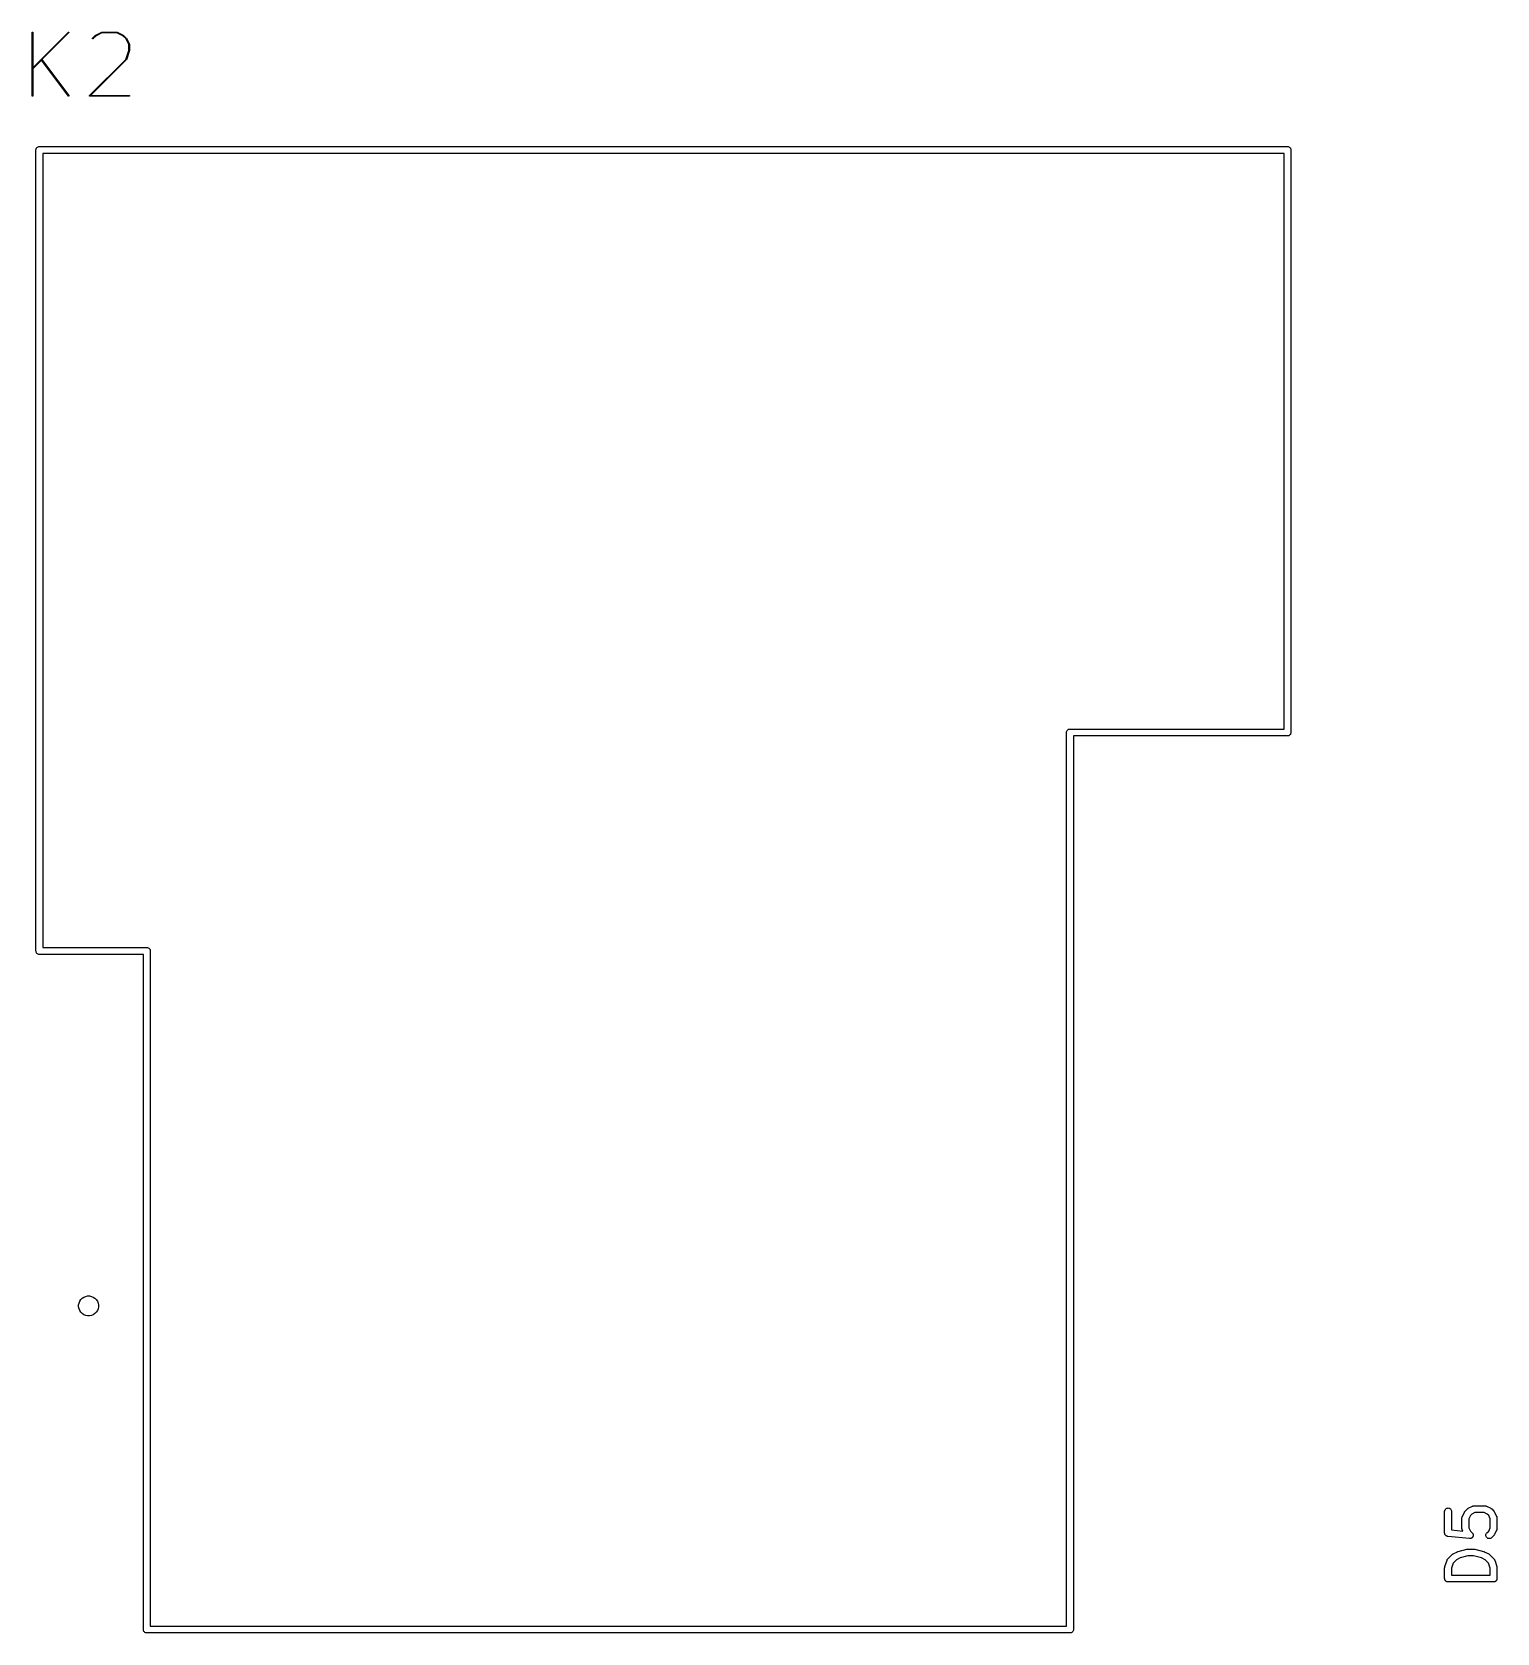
# Model space of a CAD drawing. Extents: x 1.7 to 15.2, y -6.8 to -1.3.
# Drawn here: x 9.502 to 10.769, y -4.108 to -2.723 of the extents above; entities that cross this region are included whole.
import ezdxf

# ---------------------------------------------------------------- set-up
doc = ezdxf.new("R2010")
doc.units = 0
doc.header["$MEASUREMENT"] = 0
doc.layers.add('BLACK', color=7, linetype='CONTINUOUS')

msp = doc.modelspace()

# ---------------------------------------------------------------- linework, layer by layer
at = {"layer": 'BLACK', "linetype": 'CONTINUOUS'}
for p, q in [((9.50159, -2.72325), (9.5016, -2.7232)), ((9.50159, -2.72326), (9.50159, -2.72325)), ((9.50159, -2.7782), (9.50159, -2.72326)), ((9.5016, -2.7232), (9.50162, -2.72314)), ((9.50162, -2.72314), (9.50165, -2.72309)), ((9.50165, -2.72309), (9.50168, -2.72305)), ((9.50168, -2.72305), (9.50173, -2.72301)), ((9.50173, -2.72301), (9.50178, -2.72298)), ((9.50178, -2.72298), (9.50183, -2.72297)), ((9.50183, -2.72297), (9.50189, -2.72296)), ((9.50189, -2.72296), (9.50195, -2.72297)), ((9.50195, -2.72297), (9.502, -2.72299)), ((9.502, -2.72299), (9.50205, -2.72301)), ((9.50205, -2.72301), (9.5021, -2.72305)), ((9.5021, -2.72305), (9.50214, -2.7231)), ((9.50214, -2.7231), (9.50216, -2.72315)), ((9.50216, -2.72315), (9.50218, -2.7232)), ((9.50218, -2.75394), (9.53308, -2.72305)), ((9.50218, -2.7232), (9.50218, -2.72326)), ((9.50218, -2.72326), (9.50218, -2.75394)), ((9.53349, -2.72347), (9.51013, -2.74683)), ((9.53308, -2.72305), (9.53312, -2.72301)), ((9.53308, -2.72305), (9.53308, -2.72305)), ((9.53312, -2.72301), (9.53317, -2.72298)), ((9.53317, -2.72298), (9.53323, -2.72297)), ((9.53323, -2.72297), (9.53329, -2.72296)), ((9.53329, -2.72296), (9.53334, -2.72297)), ((9.53334, -2.72297), (9.5334, -2.72299)), ((9.5334, -2.72299), (9.53345, -2.72301)), ((9.53345, -2.72301), (9.53349, -2.72305)), ((9.53349, -2.72305), (9.53353, -2.7231)), ((9.53353, -2.72342), (9.53349, -2.72347)), ((9.53353, -2.7231), (9.53356, -2.72315)), ((9.53356, -2.72337), (9.53353, -2.72342)), ((9.53356, -2.72315), (9.53357, -2.7232)), ((9.53357, -2.72332), (9.53356, -2.72337)), ((9.53357, -2.7232), (9.53358, -2.72326)), ((9.53358, -2.72326), (9.53357, -2.72332)), ((9.55392, -2.72843), (9.55394, -2.72838)), ((9.55394, -2.72838), (9.55397, -2.72833)), ((9.55397, -2.72833), (9.55401, -2.72828)), ((9.55401, -2.72828), (9.55662, -2.72567)), ((9.557, -2.72612), (9.55442, -2.7287)), ((9.55662, -2.72566), (9.55664, -2.72565)), ((9.55662, -2.72567), (9.55662, -2.72566)), ((9.55664, -2.72565), (9.55665, -2.72564)), ((9.55665, -2.72564), (9.55666, -2.72563)), ((9.55666, -2.72563), (9.55667, -2.72563)), ((9.55667, -2.72563), (9.55668, -2.72562)), ((9.55668, -2.72562), (9.5567, -2.72561)), ((9.5567, -2.72561), (9.56193, -2.72299)), ((9.56213, -2.72355), (9.557, -2.72612)), ((9.56193, -2.72299), (9.56193, -2.72299)), ((9.56193, -2.72299), (9.56194, -2.72299)), ((9.56194, -2.72299), (9.56195, -2.72299)), ((9.56195, -2.72299), (9.56197, -2.72298)), ((9.56197, -2.72298), (9.56199, -2.72297)), ((9.56199, -2.72297), (9.562, -2.72297)), ((9.562, -2.72297), (9.56201, -2.72297)), ((9.56201, -2.72297), (9.56202, -2.72297)), ((9.56202, -2.72297), (9.56205, -2.72296)), ((9.56205, -2.72296), (9.56205, -2.72296)), ((9.56205, -2.72296), (9.56206, -2.72296)), ((9.56206, -2.72296), (9.57514, -2.72296)), ((9.57507, -2.72355), (9.56213, -2.72355)), ((9.5802, -2.72612), (9.57507, -2.72355)), ((9.57514, -2.72296), (9.57515, -2.72296)), ((9.57515, -2.72296), (9.57516, -2.72296)), ((9.57516, -2.72296), (9.57517, -2.72296)), ((9.57517, -2.72296), (9.57518, -2.72297)), ((9.57518, -2.72297), (9.5752, -2.72297)), ((9.5752, -2.72297), (9.57521, -2.72297)), ((9.57521, -2.72297), (9.57522, -2.72297)), ((9.57522, -2.72297), (9.57524, -2.72298)), ((9.57524, -2.72298), (9.57526, -2.72299)), ((9.57526, -2.72299), (9.57527, -2.72299)), ((9.57527, -2.72299), (9.57528, -2.72299)), ((9.57528, -2.72299), (9.58051, -2.72561)), ((9.58275, -2.72867), (9.5802, -2.72612)), ((9.58051, -2.72561), (9.58051, -2.72561)), ((9.58051, -2.72561), (9.58053, -2.72562)), ((9.58053, -2.72562), (9.58054, -2.72563)), ((9.58054, -2.72563), (9.58055, -2.72564)), ((9.58055, -2.72564), (9.58056, -2.72564)), ((9.58056, -2.72564), (9.58057, -2.72566)), ((9.58057, -2.72566), (9.58058, -2.72567)), ((9.58058, -2.72567), (9.5832, -2.72828)), ((9.5832, -2.72828), (9.5832, -2.72829)), ((9.5832, -2.72829), (9.58321, -2.7283)), ((9.58321, -2.7283), (9.58323, -2.72831)), ((9.58323, -2.72831), (9.58323, -2.72832)), ((9.58323, -2.72832), (9.58324, -2.72833)), ((9.58324, -2.72833), (9.58325, -2.72835)), ((9.58325, -2.72835), (9.58326, -2.72836)), ((9.58326, -2.72836), (9.58587, -2.73359)), ((9.55392, -2.72849), (9.55392, -2.72843)), ((9.55392, -2.72855), (9.55392, -2.72849)), ((9.55394, -2.7286), (9.55392, -2.72855)), ((9.55397, -2.72865), (9.55394, -2.7286)), ((9.554, -2.7287), (9.55397, -2.72865)), ((9.55405, -2.72874), (9.554, -2.7287)), ((9.5541, -2.72876), (9.55405, -2.72874)), ((9.55415, -2.72878), (9.5541, -2.72876)), ((9.55421, -2.72879), (9.55415, -2.72878)), ((9.55427, -2.72878), (9.55421, -2.72879)), ((9.55432, -2.72877), (9.55427, -2.72878)), ((9.55437, -2.72874), (9.55432, -2.72877)), ((9.55442, -2.7287), (9.55437, -2.72874)), ((9.55442, -2.7287), (9.55442, -2.7287)), ((9.58273, -2.74665), (9.58531, -2.73891)), ((9.58531, -2.73379), (9.58275, -2.72867)), ((9.58589, -2.73905), (9.58327, -2.7469)), ((9.58531, -2.73891), (9.58531, -2.73379)), ((9.58587, -2.73359), (9.58587, -2.7336)), ((9.58587, -2.7336), (9.58588, -2.7336)), ((9.58588, -2.7336), (9.58588, -2.73361)), ((9.58588, -2.73361), (9.58589, -2.73363)), ((9.58589, -2.73363), (9.58589, -2.73365)), ((9.58589, -2.73365), (9.5859, -2.73366)), ((9.5859, -2.73902), (9.58589, -2.73903)), ((9.58589, -2.73903), (9.58589, -2.73905)), ((9.5859, -2.73366), (9.5859, -2.73367)), ((9.5859, -2.73367), (9.5859, -2.73369)), ((9.5859, -2.73369), (9.5859, -2.73371)), ((9.5859, -2.73371), (9.5859, -2.73372)), ((9.5859, -2.73372), (9.5859, -2.73372)), ((9.5859, -2.73372), (9.5859, -2.73896)), ((9.5859, -2.73896), (9.5859, -2.73896)), ((9.5859, -2.73896), (9.5859, -2.73898)), ((9.5859, -2.73898), (9.5859, -2.73899)), ((9.5859, -2.73899), (9.5859, -2.73901)), ((9.5859, -2.73901), (9.5859, -2.73902)), ((9.50971, -2.74725), (9.50218, -2.75478)), ((9.50218, -2.75478), (9.50218, -2.7782)), ((9.53305, -2.77838), (9.50971, -2.74725)), ((9.51013, -2.74683), (9.53352, -2.77802)), ((9.55139, -2.77799), (9.58273, -2.74665)), ((9.5832, -2.74701), (9.55231, -2.7779)), ((9.58321, -2.74701), (9.5832, -2.74701)), ((9.58323, -2.74698), (9.58321, -2.747)), ((9.58321, -2.747), (9.58321, -2.74701)), ((9.58324, -2.74697), (9.58323, -2.74698)), ((9.58325, -2.74695), (9.58324, -2.74696)), ((9.58324, -2.74696), (9.58324, -2.74697)), ((9.58326, -2.74694), (9.58325, -2.74695)), ((9.58327, -2.74691), (9.58326, -2.74692)), ((9.58326, -2.74692), (9.58326, -2.74694)), ((9.58327, -2.7469), (9.58327, -2.7469)), ((9.58327, -2.7469), (9.58327, -2.74691)), ((9.5016, -2.77826), (9.50159, -2.7782)), ((9.50162, -2.77831), (9.5016, -2.77826)), ((9.50164, -2.77836), (9.50162, -2.77831)), ((9.50168, -2.77841), (9.50164, -2.77836)), ((9.50172, -2.77844), (9.50168, -2.77841)), ((9.50178, -2.77847), (9.50172, -2.77844)), ((9.50183, -2.77849), (9.50178, -2.77847)), ((9.50189, -2.77849), (9.50183, -2.77849)), ((9.50194, -2.77849), (9.50189, -2.77849)), ((9.502, -2.77847), (9.50194, -2.77849)), ((9.50205, -2.77845), (9.502, -2.77847)), ((9.5021, -2.77841), (9.50205, -2.77845)), ((9.50213, -2.77837), (9.5021, -2.77841)), ((9.50216, -2.77832), (9.50213, -2.77837)), ((9.50218, -2.77826), (9.50216, -2.77832)), ((9.50218, -2.7782), (9.50218, -2.7782)), ((9.50218, -2.7782), (9.50218, -2.77826)), ((9.53309, -2.77842), (9.53305, -2.77838)), ((9.53313, -2.77845), (9.53309, -2.77842)), ((9.53319, -2.77848), (9.53313, -2.77845)), ((9.53324, -2.77849), (9.53319, -2.77848)), ((9.5333, -2.77849), (9.53324, -2.77849)), ((9.53336, -2.77849), (9.5333, -2.77849)), ((9.53341, -2.77847), (9.53336, -2.77849)), ((9.53346, -2.77844), (9.53341, -2.77847)), ((9.5335, -2.7784), (9.53346, -2.77844)), ((9.53354, -2.77835), (9.5335, -2.7784)), ((9.53352, -2.77802), (9.53352, -2.77803)), ((9.53352, -2.77803), (9.53355, -2.77807)), ((9.53356, -2.7783), (9.53354, -2.77835)), ((9.53355, -2.77807), (9.53357, -2.77813)), ((9.53358, -2.77824), (9.53356, -2.7783)), ((9.53357, -2.77813), (9.53358, -2.77819)), ((9.53358, -2.77819), (9.53358, -2.77824)), ((9.5513, -2.7782), (9.55131, -2.77817)), ((9.5513, -2.77823), (9.5513, -2.7782)), ((9.5513, -2.7782), (9.5513, -2.7782)), ((9.5513, -2.7782), (9.5513, -2.7782)), ((9.55131, -2.77825), (9.5513, -2.77823)), ((9.55131, -2.77814), (9.55132, -2.77811)), ((9.55131, -2.77817), (9.55131, -2.77814)), ((9.55131, -2.77814), (9.55131, -2.77814)), ((9.55131, -2.77814), (9.55131, -2.77814)), ((9.55131, -2.77826), (9.55131, -2.77825)), ((9.55131, -2.77825), (9.55131, -2.77825)), ((9.55132, -2.77828), (9.55131, -2.77826)), ((9.55132, -2.77811), (9.55133, -2.77809)), ((9.55132, -2.77831), (9.55132, -2.77828)), ((9.55134, -2.77833), (9.55132, -2.77831)), ((9.55132, -2.77831), (9.55132, -2.77831)), ((9.55132, -2.77831), (9.55132, -2.77831)), ((9.55133, -2.77808), (9.55134, -2.77805)), ((9.55133, -2.77809), (9.55133, -2.77808)), ((9.55133, -2.77809), (9.55133, -2.77809)), ((9.55134, -2.77805), (9.55135, -2.77803)), ((9.55135, -2.77836), (9.55134, -2.77833)), ((9.55135, -2.77803), (9.55138, -2.77801)), ((9.55135, -2.77803), (9.55135, -2.77803)), ((9.55135, -2.77803), (9.55135, -2.77803)), ((9.55137, -2.77838), (9.55135, -2.77836)), ((9.55135, -2.77836), (9.55135, -2.77836)), ((9.55135, -2.77836), (9.55135, -2.77836)), ((9.55139, -2.77841), (9.55137, -2.77838)), ((9.55138, -2.77801), (9.55139, -2.77799)), ((9.55139, -2.77799), (9.55139, -2.77799)), ((9.55139, -2.77799), (9.55139, -2.77799)), ((9.55139, -2.77799), (9.55139, -2.77799)), ((9.55141, -2.77843), (9.55139, -2.77841)), ((9.55139, -2.77841), (9.55139, -2.77841)), ((9.55139, -2.77841), (9.55139, -2.77841)), ((9.55143, -2.77844), (9.55141, -2.77843)), ((9.55146, -2.77846), (9.55143, -2.77844)), ((9.55143, -2.77844), (9.55143, -2.77844)), ((9.55143, -2.77844), (9.55143, -2.77844)), ((9.55148, -2.77847), (9.55146, -2.77846)), ((9.55151, -2.77848), (9.55148, -2.77847)), ((9.55148, -2.77847), (9.55148, -2.77847)), ((9.55148, -2.77847), (9.55148, -2.77847)), ((9.55154, -2.77849), (9.55151, -2.77848)), ((9.55157, -2.77849), (9.55154, -2.77849)), ((9.55154, -2.77849), (9.55154, -2.77849)), ((9.55154, -2.77849), (9.55154, -2.77849)), ((9.55159, -2.77849), (9.55157, -2.77849)), ((9.5516, -2.77849), (9.55159, -2.77849)), ((9.55159, -2.77849), (9.55159, -2.77849)), ((9.55159, -2.77849), (9.55159, -2.77849)), ((9.55159, -2.77849), (9.55159, -2.77849)), ((9.58561, -2.77849), (9.5516, -2.77849)), ((9.55231, -2.7779), (9.58561, -2.7779)), ((9.58561, -2.7779), (9.58561, -2.7779)), ((9.58561, -2.7779), (9.58567, -2.77791)), ((9.58567, -2.77849), (9.58561, -2.77849)), ((9.58567, -2.77791), (9.58572, -2.77793)), ((9.58572, -2.77847), (9.58567, -2.77849)), ((9.58572, -2.77793), (9.58578, -2.77796)), ((9.58577, -2.77845), (9.58572, -2.77847)), ((9.58582, -2.77841), (9.58577, -2.77845)), ((9.58578, -2.77796), (9.58582, -2.77799)), ((9.58582, -2.77799), (9.58586, -2.77804)), ((9.58585, -2.77836), (9.58582, -2.77841)), ((9.58588, -2.77831), (9.58585, -2.77836)), ((9.58586, -2.77804), (9.58588, -2.77809)), ((9.58588, -2.77809), (9.5859, -2.77814)), ((9.5859, -2.77826), (9.58588, -2.77831)), ((9.5859, -2.77814), (9.5859, -2.7782)), ((9.5859, -2.7782), (9.5859, -2.77826)), ((9.50502, -2.825), (9.50507, -2.82441)), ((9.50503, -2.82515), (9.50502, -2.825)), ((9.50503, -3.51777), (9.50503, -2.82515)), ((9.50507, -2.82441), (9.50525, -2.82385)), ((9.50525, -2.82385), (9.50553, -2.82333)), ((9.50553, -2.82333), (9.5059, -2.82287)), ((9.5059, -2.82287), (9.50636, -2.82249)), ((9.50636, -2.82249), (9.50688, -2.82221)), ((9.50688, -2.82221), (9.50744, -2.82204)), ((9.50744, -2.82204), (9.50788, -2.822)), ((9.50788, -2.822), (9.50803, -2.82199)), ((9.50803, -2.82199), (9.50818, -2.822)), ((9.50818, -2.822), (10.5878, -2.822)), ((10.5878, -2.822), (10.588, -2.82199)), ((10.588, -2.82199), (10.5881, -2.822)), ((10.5881, -2.822), (10.5885, -2.82204)), ((10.5885, -2.82204), (10.5891, -2.82221)), ((10.5891, -2.82221), (10.5896, -2.82249)), ((10.5896, -2.82249), (10.5901, -2.82287)), ((10.5901, -2.82287), (10.5905, -2.82333)), ((10.5905, -2.82333), (10.5907, -2.82385)), ((10.5907, -2.82385), (10.5909, -2.82441)), ((10.5909, -2.82441), (10.591, -2.825)), ((10.591, -2.825), (10.591, -2.82515)), ((10.591, -2.82515), (10.591, -3.32879)), ((9.51103, -2.828), (9.51103, -3.51491)), ((10.585, -2.828), (9.51103, -2.828)), ((10.585, -3.32594), (10.585, -2.828)), ((10.3967, -3.32894), (10.3968, -3.32835)), ((10.3968, -3.32908), (10.3967, -3.32894)), ((10.3968, -3.32835), (10.397, -3.32778)), ((10.3968, -4.10192), (10.3968, -3.32908)), ((10.397, -3.32778), (10.3973, -3.32726)), ((10.3973, -3.32726), (10.3976, -3.32681)), ((10.3976, -3.32681), (10.3981, -3.32643)), ((10.3981, -3.32643), (10.3986, -3.32615)), ((10.3986, -3.32615), (10.3992, -3.32598)), ((10.3992, -3.32598), (10.3996, -3.32594)), ((10.3996, -3.32594), (10.3998, -3.32592)), ((10.3998, -3.32592), (10.3999, -3.32594)), ((10.3999, -3.32594), (10.585, -3.32594)), ((10.5878, -3.33194), (10.4028, -3.33194)), ((10.4028, -3.33194), (10.4028, -4.10477)), ((10.588, -3.33195), (10.5878, -3.33194)), ((10.5881, -3.33194), (10.588, -3.33195)), ((10.5885, -3.33189), (10.5881, -3.33194)), ((10.5891, -3.33172), (10.5885, -3.33189)), ((10.5896, -3.33144), (10.5891, -3.33172)), ((10.5901, -3.33107), (10.5896, -3.33144)), ((10.5905, -3.33061), (10.5901, -3.33107)), ((10.5907, -3.33009), (10.5905, -3.33061)), ((10.5909, -3.32953), (10.5907, -3.33009)), ((10.591, -3.32894), (10.5909, -3.32953)), ((10.591, -3.32879), (10.591, -3.32894)), ((9.50502, -3.51791), (9.50503, -3.51777)), ((9.51103, -3.51491), (9.6008, -3.51491)), ((9.6008, -3.51491), (9.60094, -3.5149)), ((9.60094, -3.5149), (9.60109, -3.51491)), ((9.60109, -3.51491), (9.60153, -3.51496)), ((9.60153, -3.51496), (9.6021, -3.51513)), ((9.6021, -3.51513), (9.60262, -3.51541)), ((9.60262, -3.51541), (9.60308, -3.51578)), ((9.60308, -3.51578), (9.60345, -3.51624)), ((9.60345, -3.51624), (9.60373, -3.51676)), ((9.60373, -3.51676), (9.6039, -3.51733)), ((9.6039, -3.51733), (9.60396, -3.51791)), ((9.50507, -3.5185), (9.50502, -3.51791)), ((9.50525, -3.51907), (9.50507, -3.5185)), ((9.50553, -3.51959), (9.50525, -3.51907)), ((9.5059, -3.52004), (9.50553, -3.51959)), ((9.50636, -3.52042), (9.5059, -3.52004)), ((9.50688, -3.5207), (9.50636, -3.52042)), ((9.50744, -3.52087), (9.50688, -3.5207)), ((9.50788, -3.52091), (9.50744, -3.52087)), ((9.50803, -3.52093), (9.50788, -3.52091)), ((9.50818, -3.52091), (9.50803, -3.52093)), ((9.59794, -3.52091), (9.50818, -3.52091)), ((9.59794, -4.10477), (9.59794, -3.52091)), ((9.60396, -3.51791), (9.60394, -3.51806)), ((9.60394, -3.51806), (9.60394, -4.10192)), ((9.54193, -3.82415), (9.54226, -3.82249)), ((9.54226, -3.82249), (9.54291, -3.82092)), ((9.54291, -3.82092), (9.54386, -3.81951)), ((9.54386, -3.81951), (9.54506, -3.8183)), ((9.54506, -3.8183), (9.54647, -3.81736)), ((9.54647, -3.81736), (9.54804, -3.81671)), ((9.54804, -3.81671), (9.5497, -3.81638)), ((9.5497, -3.81638), (9.5514, -3.81638)), ((9.5514, -3.81638), (9.55307, -3.81671)), ((9.55307, -3.81671), (9.55463, -3.81736)), ((9.55463, -3.81736), (9.55605, -3.8183)), ((9.55605, -3.8183), (9.55725, -3.81951)), ((9.55725, -3.81951), (9.55819, -3.82092)), ((9.55819, -3.82092), (9.55884, -3.82249)), ((9.55884, -3.82249), (9.55917, -3.82415)), ((9.54193, -3.82585), (9.54193, -3.82415)), ((9.54226, -3.82751), (9.54193, -3.82585)), ((9.54291, -3.82908), (9.54226, -3.82751)), ((9.54386, -3.83049), (9.54291, -3.82908)), ((9.54506, -3.8317), (9.54386, -3.83049)), ((9.54647, -3.83264), (9.54506, -3.8317)), ((9.54804, -3.83329), (9.54647, -3.83264)), ((9.5497, -3.83362), (9.54804, -3.83329)), ((9.5514, -3.83362), (9.5497, -3.83362)), ((9.55307, -3.83329), (9.5514, -3.83362)), ((9.55463, -3.83264), (9.55307, -3.83329)), ((9.55605, -3.8317), (9.55463, -3.83264)), ((9.55725, -3.83049), (9.55605, -3.8317)), ((9.55819, -3.82908), (9.55725, -3.83049)), ((9.55884, -3.82751), (9.55819, -3.82908)), ((9.55917, -3.82585), (9.55884, -3.82751)), ((9.55917, -3.82415), (9.55917, -3.82585)), ((10.724, -4.0027), (10.7241, -4.00213)), ((10.7241, -4.00213), (10.7243, -4.00158)), ((10.7243, -4.00158), (10.7246, -4.00107)), ((10.7246, -4.00107), (10.7249, -4.00063)), ((10.7249, -4.00063), (10.7254, -4.00027)), ((10.7254, -4.00027), (10.7259, -4)), ((10.7259, -4), (10.7264, -3.99984)), ((10.7264, -3.99984), (10.727, -3.99979)), ((10.727, -3.99979), (10.7276, -3.99985)), ((10.7276, -3.99985), (10.7281, -4.00002)), ((10.7281, -4.00002), (10.7286, -4.00029)), ((10.7286, -4.00029), (10.7291, -4.00066)), ((10.7291, -4.00066), (10.7295, -4.00111)), ((10.7295, -4.00111), (10.7297, -4.00162)), ((10.7297, -4.00162), (10.7299, -4.00217)), ((10.7299, -4.00217), (10.7299, -4.00274)), ((10.7417, -4.00266), (10.7418, -4.00253)), ((10.7418, -4.00253), (10.7437, -4.00065)), ((10.7437, -4.00062), (10.7438, -4.00052)), ((10.7437, -4.00065), (10.7437, -4.00062)), ((10.7438, -4.00052), (10.7439, -4.00041)), ((10.7439, -4.00041), (10.744, -4.00034)), ((10.744, -4.00034), (10.7441, -4.00026)), ((10.7441, -4.00026), (10.7443, -4.00019)), ((10.7443, -4.00019), (10.7444, -4.0001)), ((10.7444, -4.0001), (10.7482, -3.99823)), ((10.7482, -3.99821), (10.7483, -3.99818)), ((10.7482, -3.99823), (10.7482, -3.99821)), ((10.7483, -3.99818), (10.7484, -3.99814)), ((10.7484, -3.99814), (10.7486, -3.99808)), ((10.7486, -3.99808), (10.7488, -3.99801)), ((10.7488, -3.99799), (10.7489, -3.99797)), ((10.7488, -3.99801), (10.7488, -3.99799)), ((10.7489, -3.99797), (10.7491, -3.99795)), ((10.7491, -3.99795), (10.7493, -3.99792)), ((10.7493, -3.99792), (10.7494, -3.99792)), ((10.7494, -3.99792), (10.7495, -3.99791)), ((10.7495, -3.99791), (10.7589, -3.99791)), ((10.7589, -3.99791), (10.759, -3.99792)), ((10.7589, -3.99791), (10.7589, -3.99791)), ((10.759, -3.99792), (10.7591, -3.99792)), ((10.7591, -3.99792), (10.7593, -3.99796)), ((10.7593, -3.99796), (10.7595, -3.99798)), ((10.7595, -3.99798), (10.7596, -3.998)), ((10.7596, -3.998), (10.7596, -3.99802)), ((10.7596, -3.99802), (10.7598, -3.99809)), ((10.7598, -3.99809), (10.76, -3.99815)), ((10.76, -3.99815), (10.7601, -3.99819)), ((10.7601, -3.99819), (10.7602, -3.99823)), ((10.7602, -3.99823), (10.7639, -4.0001)), ((10.7639, -4.0001), (10.764, -4.00012)), ((10.764, -4.00012), (10.7641, -4.00021)), ((10.7641, -4.00021), (10.7643, -4.00029)), ((10.7643, -4.00029), (10.7644, -4.00037)), ((10.7644, -4.00037), (10.7645, -4.00043)), ((10.7645, -4.00043), (10.7646, -4.00055)), ((10.7646, -4.00055), (10.7647, -4.00065)), ((10.7647, -4.00065), (10.7666, -4.00253)), ((10.7666, -4.00253), (10.7666, -4.00256)), ((10.7666, -4.00256), (10.7667, -4.00269)), ((10.724, -4.00274), (10.724, -4.0027)), ((10.724, -4.02149), (10.724, -4.00274)), ((10.7299, -4.00274), (10.7299, -4.01882)), ((10.739, -4.00815), (10.7391, -4.00795)), ((10.7391, -4.00824), (10.739, -4.00815)), ((10.739, -4.00832), (10.7391, -4.00824)), ((10.739, -4.00837), (10.739, -4.00832)), ((10.739, -4.01774), (10.739, -4.00837)), ((10.7391, -4.00758), (10.7392, -4.00739)), ((10.7391, -4.00767), (10.7391, -4.00758)), ((10.7391, -4.00775), (10.7391, -4.00767)), ((10.7391, -4.00795), (10.7391, -4.00775)), ((10.7392, -4.00739), (10.7393, -4.0072)), ((10.7393, -4.00713), (10.7394, -4.00704)), ((10.7393, -4.0072), (10.7393, -4.00713)), ((10.7394, -4.00704), (10.7412, -4.0033)), ((10.7412, -4.00326), (10.7413, -4.00312)), ((10.7412, -4.0033), (10.7412, -4.00326)), ((10.7413, -4.00312), (10.7414, -4.00297)), ((10.7414, -4.00297), (10.7415, -4.00288)), ((10.7415, -4.00288), (10.7416, -4.00278)), ((10.7416, -4.00278), (10.7417, -4.00266)), ((10.7463, -4.00636), (10.7449, -4.00906)), ((10.7449, -4.00906), (10.7449, -4.01704)), ((10.7475, -4.00517), (10.7463, -4.00636)), ((10.7502, -4.00382), (10.7475, -4.00517)), ((10.7582, -4.00382), (10.7502, -4.00382)), ((10.7609, -4.00517), (10.7582, -4.00382)), ((10.7621, -4.00636), (10.7609, -4.00517)), ((10.7634, -4.00906), (10.7621, -4.00636)), ((10.7634, -4.01704), (10.7634, -4.00906)), ((10.7667, -4.00269), (10.7668, -4.00281)), ((10.7668, -4.00281), (10.7669, -4.00291)), ((10.7669, -4.00291), (10.767, -4.00301)), ((10.767, -4.00301), (10.767, -4.00315)), ((10.767, -4.00315), (10.7671, -4.0033)), ((10.7671, -4.0033), (10.769, -4.00704)), ((10.769, -4.00704), (10.769, -4.00708)), ((10.769, -4.00708), (10.7691, -4.00716)), ((10.7691, -4.00716), (10.7691, -4.00724)), ((10.7691, -4.00724), (10.7692, -4.00743)), ((10.7692, -4.00743), (10.7692, -4.00762)), ((10.7692, -4.00762), (10.7692, -4.00771)), ((10.7692, -4.00771), (10.7693, -4.00779)), ((10.7693, -4.00779), (10.7693, -4.00799)), ((10.7693, -4.00799), (10.7693, -4.00819)), ((10.7693, -4.00819), (10.7693, -4.00828)), ((10.7693, -4.00828), (10.7693, -4.00837)), ((10.7693, -4.00837), (10.7693, -4.01774)), ((10.7241, -4.02162), (10.724, -4.02149)), ((10.7241, -4.02175), (10.7241, -4.02162)), ((10.7241, -4.02191), (10.7241, -4.02175)), ((10.7241, -4.02206), (10.7241, -4.02191)), ((10.7241, -4.02219), (10.7241, -4.02206)), ((10.7242, -4.02232), (10.7241, -4.02219)), ((10.7242, -4.02246), (10.7242, -4.02232)), ((10.7243, -4.02261), (10.7242, -4.02246)), ((10.7243, -4.02273), (10.7243, -4.02261)), ((10.7244, -4.02285), (10.7243, -4.02273)), ((10.7245, -4.02298), (10.7244, -4.02285)), ((10.7245, -4.02312), (10.7245, -4.02298)), ((10.7246, -4.02322), (10.7245, -4.02312)), ((10.7247, -4.02333), (10.7246, -4.02322)), ((10.7248, -4.02345), (10.7247, -4.02333)), ((10.7249, -4.02357), (10.7248, -4.02345)), ((10.725, -4.02365), (10.7249, -4.02357)), ((10.7251, -4.02375), (10.725, -4.02365)), ((10.7252, -4.02384), (10.7251, -4.02375)), ((10.7253, -4.02394), (10.7252, -4.02384)), ((10.7255, -4.024), (10.7253, -4.02394)), ((10.7256, -4.02407), (10.7255, -4.024)), ((10.7257, -4.02414), (10.7256, -4.02407)), ((10.7259, -4.02421), (10.7257, -4.02414)), ((10.726, -4.02425), (10.7259, -4.02421)), ((10.7261, -4.0243), (10.726, -4.02425)), ((10.7263, -4.02433), (10.7261, -4.0243)), ((10.7264, -4.02438), (10.7263, -4.02433)), ((10.7265, -4.02439), (10.7264, -4.02438)), ((10.7267, -4.02442), (10.7265, -4.02439)), ((10.7267, -4.02443), (10.7267, -4.02442)), ((10.7454, -4.0263), (10.7267, -4.02443)), ((10.7299, -4.01882), (10.7397, -4.01979)), ((10.739, -4.01783), (10.739, -4.01774)), ((10.739, -4.01791), (10.739, -4.01783)), ((10.7391, -4.01811), (10.739, -4.01791)), ((10.7391, -4.01831), (10.7391, -4.01811)), ((10.7391, -4.0184), (10.7391, -4.01831)), ((10.7391, -4.01848), (10.7391, -4.0184)), ((10.7392, -4.01867), (10.7391, -4.01848)), ((10.7393, -4.01886), (10.7392, -4.01867)), ((10.7393, -4.01894), (10.7393, -4.01886)), ((10.7393, -4.01902), (10.7393, -4.01894)), ((10.7394, -4.01906), (10.7393, -4.01902)), ((10.7397, -4.01979), (10.7394, -4.01906)), ((10.7449, -4.01704), (10.7463, -4.01974)), ((10.7456, -4.0263), (10.7454, -4.0263)), ((10.7457, -4.02632), (10.7456, -4.0263)), ((10.7459, -4.0263), (10.7457, -4.02632)), ((10.746, -4.0263), (10.7459, -4.0263)), ((10.7462, -4.02628), (10.746, -4.0263)), ((10.7463, -4.02626), (10.7462, -4.02628)), ((10.7463, -4.01974), (10.7478, -4.02128)), ((10.7464, -4.02622), (10.7463, -4.02626)), ((10.7466, -4.02619), (10.7464, -4.02622)), ((10.7467, -4.02614), (10.7466, -4.02619)), ((10.7469, -4.0261), (10.7467, -4.02614)), ((10.747, -4.02603), (10.7469, -4.0261)), ((10.7471, -4.02597), (10.747, -4.02603)), ((10.7472, -4.02589), (10.7471, -4.02597)), ((10.7474, -4.02583), (10.7472, -4.02589)), ((10.7475, -4.02574), (10.7474, -4.02583)), ((10.7476, -4.02566), (10.7475, -4.02574)), ((10.7477, -4.02556), (10.7476, -4.02566)), ((10.7478, -4.02547), (10.7477, -4.02556)), ((10.7478, -4.02128), (10.7479, -4.0213)), ((10.7479, -4.02535), (10.7478, -4.02547)), ((10.7479, -4.0213), (10.7479, -4.02142)), ((10.7479, -4.02142), (10.748, -4.02152)), ((10.748, -4.02525), (10.7479, -4.02535)), ((10.748, -4.02152), (10.7481, -4.02164)), ((10.7481, -4.02513), (10.748, -4.02525)), ((10.7481, -4.02164), (10.7482, -4.02176)), ((10.7482, -4.02502), (10.7481, -4.02513)), ((10.7482, -4.02176), (10.7483, -4.02188)), ((10.7483, -4.02489), (10.7482, -4.02502)), ((10.7483, -4.02188), (10.7484, -4.022)), ((10.7484, -4.02464), (10.7483, -4.02477)), ((10.7483, -4.02477), (10.7483, -4.02489)), ((10.7484, -4.022), (10.7484, -4.02214)), ((10.7484, -4.02214), (10.7485, -4.02227)), ((10.7485, -4.02452), (10.7484, -4.02464)), ((10.7485, -4.02227), (10.7485, -4.0224)), ((10.7485, -4.0224), (10.7486, -4.02254)), ((10.7486, -4.02424), (10.7485, -4.02438)), ((10.7485, -4.02438), (10.7485, -4.02452)), ((10.7486, -4.02254), (10.7486, -4.02268)), ((10.7486, -4.02268), (10.7486, -4.02282)), ((10.7486, -4.02282), (10.7487, -4.02296)), ((10.7487, -4.02368), (10.7486, -4.02382)), ((10.7486, -4.02382), (10.7486, -4.02397)), ((10.7486, -4.02397), (10.7486, -4.0241)), ((10.7486, -4.0241), (10.7486, -4.02424)), ((10.7487, -4.02296), (10.7487, -4.0231)), ((10.7487, -4.0231), (10.7487, -4.02325)), ((10.7487, -4.02325), (10.7487, -4.02339)), ((10.7487, -4.02339), (10.7487, -4.02354)), ((10.7487, -4.02354), (10.7487, -4.02368)), ((10.7597, -4.02278), (10.7599, -4.02223)), ((10.7597, -4.02335), (10.7597, -4.02278)), ((10.7597, -4.02393), (10.7597, -4.02335)), ((10.7599, -4.02448), (10.7597, -4.02393)), ((10.7599, -4.02223), (10.7602, -4.02172)), ((10.7602, -4.02499), (10.7599, -4.02448)), ((10.7602, -4.02172), (10.7605, -4.02128)), ((10.7605, -4.02544), (10.7602, -4.02499)), ((10.7605, -4.02128), (10.7621, -4.01974)), ((10.761, -4.02581), (10.7605, -4.02544)), ((10.7615, -4.02608), (10.761, -4.02581)), ((10.762, -4.02625), (10.7615, -4.02608)), ((10.7626, -4.02632), (10.762, -4.02625)), ((10.7621, -4.01974), (10.7634, -4.01704)), ((10.7632, -4.02627), (10.7626, -4.02632)), ((10.7637, -4.02611), (10.7632, -4.02627)), ((10.7642, -4.02584), (10.7637, -4.02611)), ((10.7647, -4.02548), (10.7642, -4.02584)), ((10.7666, -4.02358), (10.7647, -4.02545)), ((10.7647, -4.02545), (10.7647, -4.02548)), ((10.7667, -4.02345), (10.7666, -4.02358)), ((10.7668, -4.02333), (10.7667, -4.02345)), ((10.7669, -4.02323), (10.7668, -4.02333)), ((10.767, -4.02299), (10.7669, -4.02313)), ((10.7669, -4.02313), (10.7669, -4.02323)), ((10.7671, -4.02285), (10.767, -4.02299)), ((10.769, -4.01906), (10.7671, -4.02281)), ((10.7671, -4.02281), (10.7671, -4.02285)), ((10.7691, -4.0189), (10.769, -4.01898)), ((10.769, -4.01898), (10.769, -4.01906)), ((10.7692, -4.01852), (10.7691, -4.01871)), ((10.7691, -4.01871), (10.7691, -4.0189)), ((10.7693, -4.01835), (10.7692, -4.01844)), ((10.7692, -4.01844), (10.7692, -4.01852)), ((10.7693, -4.01774), (10.7693, -4.01778)), ((10.7693, -4.01778), (10.7693, -4.01787)), ((10.7693, -4.01787), (10.7693, -4.01795)), ((10.7693, -4.01795), (10.7693, -4.01815)), ((10.7693, -4.01815), (10.7693, -4.01835)), ((10.7264, -4.04422), (10.7265, -4.04406)), ((10.7265, -4.04406), (10.7267, -4.0439)), ((10.7267, -4.04384), (10.7268, -4.04377)), ((10.7267, -4.0439), (10.7267, -4.04384)), ((10.7268, -4.04377), (10.7305, -4.04002)), ((10.7305, -4.04002), (10.7306, -4.03999)), ((10.7306, -4.03999), (10.7307, -4.03989)), ((10.7307, -4.03989), (10.7308, -4.03978)), ((10.7308, -4.03978), (10.7309, -4.03971)), ((10.7309, -4.03971), (10.731, -4.03963)), ((10.731, -4.03963), (10.7312, -4.03956)), ((10.7312, -4.03956), (10.7313, -4.03947)), ((10.7313, -4.03947), (10.735, -4.0376)), ((10.7374, -4.04302), (10.7344, -4.04454)), ((10.735, -4.0376), (10.7351, -4.03758)), ((10.7351, -4.03757), (10.7354, -4.03747)), ((10.7351, -4.03758), (10.7351, -4.03757)), ((10.7351, -4.03757), (10.7351, -4.03757)), ((10.7354, -4.03747), (10.7356, -4.03738)), ((10.7356, -4.03738), (10.7357, -4.03737)), ((10.7356, -4.03738), (10.7356, -4.03738)), ((10.7357, -4.03737), (10.7432, -4.0355)), ((10.7442, -4.04131), (10.7374, -4.04302)), ((10.7432, -4.03548), (10.7433, -4.03547)), ((10.7432, -4.03549), (10.7432, -4.03548)), ((10.7432, -4.0355), (10.7432, -4.03549)), ((10.7433, -4.03547), (10.7435, -4.03544)), ((10.7435, -4.03544), (10.7438, -4.03541)), ((10.7438, -4.03541), (10.7438, -4.03541)), ((10.7438, -4.03541), (10.7439, -4.03541)), ((10.7439, -4.03541), (10.7495, -4.03541)), ((10.7491, -4.04131), (10.7442, -4.04131)), ((10.756, -4.04302), (10.7491, -4.04131)), ((10.7495, -4.03541), (10.7496, -4.03542)), ((10.7495, -4.03541), (10.7495, -4.03541)), ((10.7496, -4.03542), (10.7496, -4.03541)), ((10.7496, -4.03541), (10.7499, -4.03545)), ((10.7499, -4.03545), (10.7501, -4.03547)), ((10.7501, -4.03547), (10.7502, -4.03549)), ((10.7502, -4.03549), (10.7502, -4.0355)), ((10.7502, -4.0355), (10.7577, -4.03737)), ((10.759, -4.04454), (10.756, -4.04302)), ((10.7577, -4.03737), (10.7577, -4.03738)), ((10.7577, -4.03738), (10.7578, -4.03739)), ((10.7578, -4.03739), (10.7578, -4.03739)), ((10.7578, -4.03739), (10.758, -4.03749)), ((10.758, -4.03749), (10.7583, -4.03758)), ((10.7583, -4.03758), (10.7583, -4.03759)), ((10.7583, -4.03759), (10.7583, -4.0376)), ((10.7583, -4.0376), (10.7621, -4.03947)), ((10.7621, -4.03947), (10.7621, -4.03949)), ((10.7621, -4.03949), (10.7622, -4.03958)), ((10.7622, -4.03958), (10.7624, -4.03966)), ((10.7624, -4.03966), (10.7625, -4.03974)), ((10.7625, -4.03974), (10.7626, -4.0398)), ((10.7626, -4.0398), (10.7627, -4.03992)), ((10.7627, -4.03992), (10.7628, -4.04002)), ((10.7628, -4.04002), (10.7666, -4.04377)), ((10.7666, -4.04377), (10.7666, -4.0438)), ((10.7666, -4.0438), (10.7667, -4.04387)), ((10.7667, -4.04387), (10.7667, -4.04393)), ((10.7667, -4.04393), (10.7668, -4.04409)), ((10.7668, -4.04409), (10.767, -4.04425)), ((10.724, -4.05144), (10.7241, -4.05128)), ((10.724, -4.05149), (10.724, -4.05144)), ((10.724, -4.06086), (10.724, -4.05149)), ((10.7241, -4.05087), (10.7242, -4.05071)), ((10.7241, -4.05099), (10.7241, -4.05087)), ((10.7241, -4.05111), (10.7241, -4.05099)), ((10.7241, -4.05128), (10.7241, -4.05111)), ((10.7242, -4.05055), (10.7261, -4.04493)), ((10.7242, -4.05071), (10.7242, -4.05055)), ((10.7261, -4.04473), (10.7262, -4.04455)), ((10.7261, -4.04481), (10.7261, -4.04473)), ((10.7261, -4.04489), (10.7261, -4.04481)), ((10.7261, -4.04493), (10.7261, -4.04489)), ((10.7262, -4.04455), (10.7263, -4.04436)), ((10.7263, -4.04436), (10.7264, -4.04429)), ((10.7264, -4.04429), (10.7264, -4.04422)), ((10.7315, -4.04746), (10.7299, -4.05196)), ((10.7299, -4.05196), (10.7299, -4.05791)), ((10.7299, -4.05791), (10.7634, -4.05791)), ((10.7344, -4.04454), (10.7315, -4.04746)), ((10.7619, -4.04746), (10.759, -4.04454)), ((10.7634, -4.05196), (10.7619, -4.04746)), ((10.7634, -4.05791), (10.7634, -4.05196)), ((10.767, -4.04425), (10.767, -4.04433)), ((10.767, -4.04433), (10.7671, -4.0444)), ((10.7671, -4.0444), (10.7671, -4.04459)), ((10.7671, -4.04459), (10.7672, -4.04476)), ((10.7672, -4.04476), (10.7673, -4.04485)), ((10.7673, -4.04485), (10.7673, -4.04493)), ((10.7673, -4.04493), (10.7692, -4.05055)), ((10.7692, -4.05055), (10.7692, -4.05059)), ((10.7692, -4.05059), (10.7692, -4.05075)), ((10.7692, -4.05075), (10.7693, -4.05091)), ((10.7693, -4.05091), (10.7693, -4.05103)), ((10.7693, -4.05103), (10.7693, -4.05115)), ((10.7693, -4.05115), (10.7693, -4.05132)), ((10.7693, -4.05132), (10.7693, -4.05149)), ((10.7693, -4.05149), (10.7693, -4.06086)), ((10.7241, -4.06114), (10.724, -4.06086)), ((10.7241, -4.06141), (10.7241, -4.06114)), ((10.7241, -4.06142), (10.7241, -4.06141)), ((10.7241, -4.06143), (10.7241, -4.06142)), ((10.7242, -4.0617), (10.7241, -4.06143)), ((10.7243, -4.06196), (10.7242, -4.0617)), ((10.7243, -4.06197), (10.7243, -4.06196)), ((10.7243, -4.06198), (10.7243, -4.06197)), ((10.7244, -4.06223), (10.7243, -4.06198)), ((10.7245, -4.06248), (10.7244, -4.06223)), ((10.7245, -4.06249), (10.7245, -4.06248)), ((10.7245, -4.06248), (10.7245, -4.06248)), ((10.7247, -4.06271), (10.7245, -4.06249)), ((10.7249, -4.06292), (10.7247, -4.06271)), ((10.7249, -4.06293), (10.7249, -4.06292)), ((10.7249, -4.06294), (10.7249, -4.06293)), ((10.7251, -4.06312), (10.7249, -4.06294)), ((10.7253, -4.0633), (10.7251, -4.06312)), ((10.7253, -4.06331), (10.7253, -4.0633)), ((10.7253, -4.0633), (10.7253, -4.0633)), ((10.7256, -4.06344), (10.7253, -4.06331)), ((10.7258, -4.06357), (10.7256, -4.06344)), ((10.7258, -4.06358), (10.7258, -4.06357)), ((10.7259, -4.06358), (10.7258, -4.06358)), ((10.7261, -4.06366), (10.7259, -4.06358)), ((10.7264, -4.06375), (10.7261, -4.06366)), ((10.7267, -4.06378), (10.7264, -4.06375)), ((10.7264, -4.06375), (10.7264, -4.06375)), ((10.7264, -4.06375), (10.7264, -4.06375)), ((10.727, -4.06381), (10.7267, -4.06378)), ((10.7664, -4.06381), (10.727, -4.06381)), ((10.727, -4.06381), (10.727, -4.06381)), ((10.727, -4.06381), (10.727, -4.06381)), ((10.727, -4.06381), (10.727, -4.06381)), ((10.727, -4.06381), (10.727, -4.06381)), ((10.7666, -4.06378), (10.7664, -4.06381)), ((10.7669, -4.06376), (10.7666, -4.06378)), ((10.7672, -4.06368), (10.7669, -4.06376)), ((10.7669, -4.06376), (10.7669, -4.06376)), ((10.7669, -4.06376), (10.7669, -4.06376)), ((10.7675, -4.0636), (10.7672, -4.06368)), ((10.7677, -4.06346), (10.7675, -4.06359)), ((10.7675, -4.06359), (10.7675, -4.06359)), ((10.7675, -4.06359), (10.7675, -4.0636)), ((10.768, -4.06333), (10.7677, -4.06346)), ((10.7682, -4.06314), (10.768, -4.06332)), ((10.768, -4.06332), (10.768, -4.06332)), ((10.768, -4.06332), (10.768, -4.06333)), ((10.7684, -4.06297), (10.7682, -4.06314)), ((10.7686, -4.06274), (10.7684, -4.06295)), ((10.7684, -4.06295), (10.7684, -4.06296)), ((10.7684, -4.06296), (10.7684, -4.06297)), ((10.7688, -4.06253), (10.7686, -4.06274)), ((10.7689, -4.06227), (10.7688, -4.06251)), ((10.7688, -4.06251), (10.7688, -4.06252)), ((10.7688, -4.06252), (10.7688, -4.06253)), ((10.7691, -4.06202), (10.7689, -4.06227)), ((10.7692, -4.06174), (10.7691, -4.062)), ((10.7691, -4.062), (10.7691, -4.06201)), ((10.7691, -4.06201), (10.7691, -4.06202)), ((10.7693, -4.06147), (10.7692, -4.06174)), ((10.7693, -4.06086), (10.7693, -4.06088)), ((10.7693, -4.06088), (10.7693, -4.06088)), ((10.7693, -4.06088), (10.7693, -4.06088)), ((10.7693, -4.06088), (10.7693, -4.0609)), ((10.7693, -4.0609), (10.7693, -4.06118)), ((10.7693, -4.06118), (10.7693, -4.06145)), ((10.7693, -4.06145), (10.7693, -4.06146)), ((10.7693, -4.06146), (10.7693, -4.06147)), ((9.59793, -4.10492), (9.59794, -4.10477)), ((9.59799, -4.10551), (9.59793, -4.10492)), ((9.59816, -4.10607), (9.59799, -4.10551)), ((9.59844, -4.1066), (9.59816, -4.10607)), ((9.59881, -4.10705), (9.59844, -4.1066)), ((9.59927, -4.10743), (9.59881, -4.10705)), ((9.59979, -4.10771), (9.59927, -4.10743)), ((9.60036, -4.10788), (9.59979, -4.10771)), ((9.6008, -4.10792), (9.60036, -4.10788)), ((9.60094, -4.10794), (9.6008, -4.10792)), ((9.60109, -4.10792), (9.60094, -4.10794)), ((10.3996, -4.10792), (9.60109, -4.10792)), ((9.60394, -4.10192), (10.3968, -4.10192)), ((10.3998, -4.10794), (10.3996, -4.10792)), ((10.3999, -4.10792), (10.3998, -4.10794)), ((10.4004, -4.10788), (10.3999, -4.10792)), ((10.4009, -4.10771), (10.4004, -4.10788)), ((10.4014, -4.10743), (10.4009, -4.10771)), ((10.4019, -4.10705), (10.4014, -4.10743)), ((10.4023, -4.1066), (10.4019, -4.10705)), ((10.4025, -4.10607), (10.4023, -4.1066)), ((10.4027, -4.10551), (10.4025, -4.10607)), ((10.4028, -4.10492), (10.4027, -4.10551)), ((10.4028, -4.10477), (10.4028, -4.10492))]:
    msp.add_line(p, q, dxfattribs=at)

doc.saveas('drawing.dxf')
